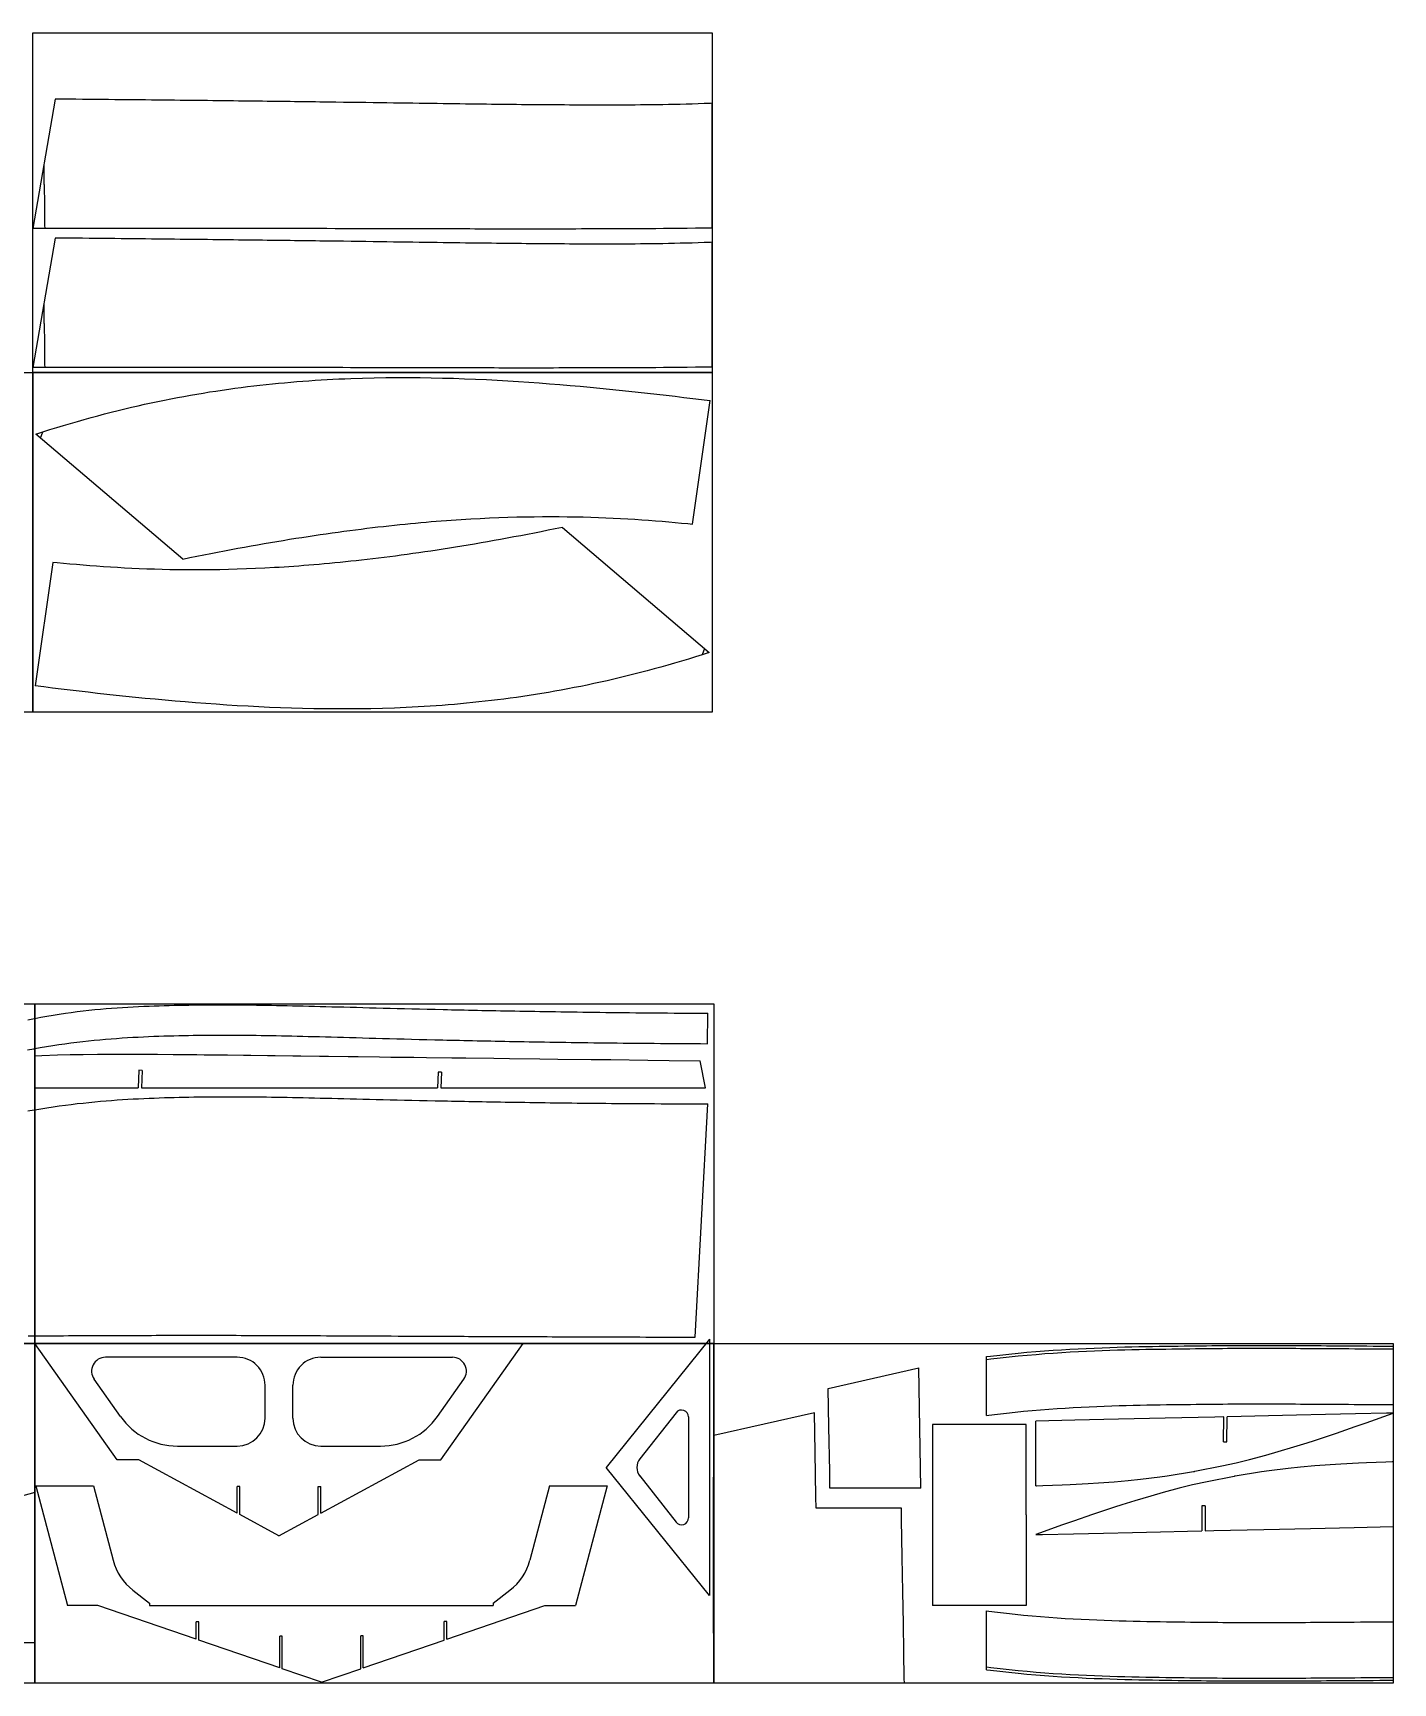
# Model space of a CAD drawing. Extents: x -11388 to 5235, y -758 to 9868.
# Drawn here: x 349 to 5235, y 3941 to 9868 of the extents above; entities that cross this region are included whole.
import ezdxf

# ---------------------------------------------------------------- set-up
doc = ezdxf.new("R2010")
doc.units = 0
doc.header["$MEASUREMENT"] = 0
doc.layers.get('0').update_dxf_attribs({"linetype": 'CONTINUOUS'})
for name, color, linetype in [('1', 7, 'CONTINUOUS'), ('OUTLINE', 2, 'CONTINUOUS'), ('PLATE', 7, 'CONTINUOUS')]:
    doc.layers.add(name, color=color, linetype=linetype)

# ---------------------------------------------------------------- blocks, each defined once
blk = doc.blocks.new('*U8')
at = {"layer": 'PLATE', "color": 7, "linetype": 'Continuous'}
for p, q in [((355.3, 6380.9), (2795.3, 6380.9)), ((355.3, 5160.9), (355.3, 6380.9)), ((2795.3, 6380.9), (2795.3, 5160.9)), ((2795.3, 5160.9), (355.3, 5160.9))]:
    blk.add_line(p, q, dxfattribs=at)
blk = doc.blocks.new('*U9')
at = {"layer": 'PLATE', "color": 7, "linetype": 'Continuous'}
for p, q in [((349.2, 9868.1), (2789.2, 9868.1)), ((349.2, 8648.1), (349.2, 9868.1)), ((2789.2, 9868.1), (2789.2, 8648.1)), ((2789.2, 8648.1), (349.2, 8648.1))]:
    blk.add_line(p, q, dxfattribs=at)
blk = doc.blocks.new('*U10')
at = {"layer": 'PLATE', "color": 7, "linetype": 'Continuous'}
for p, q in [((349.2, 8648.1), (2789.2, 8648.1)), ((349.2, 7428.1), (349.2, 8648.1)), ((2789.2, 8648.1), (2789.2, 7428.1)), ((2789.2, 7428.1), (349.2, 7428.1))]:
    blk.add_line(p, q, dxfattribs=at)
blk = doc.blocks.new('*U11')
at = {"layer": 'PLATE', "color": 7, "linetype": 'Continuous'}
for p, q in [((-2084.7, 6380.9), (355.3, 6380.9)), ((-2084.7, 5160.9), (-2084.7, 6380.9)), ((355.3, 6380.9), (355.3, 5160.9)), ((355.3, 5160.9), (-2084.7, 5160.9))]:
    blk.add_line(p, q, dxfattribs=at)
blk = doc.blocks.new('*U15')
at = {"layer": 'PLATE', "color": 7, "linetype": 'Continuous'}
for p, q in [((-2090.8, 7428.1), (-2090.8, 8648.1)), ((-2090.8, 8648.1), (349.2, 8648.1)), ((349.2, 8648.1), (349.2, 7428.1)), ((349.2, 7428.1), (-2090.8, 7428.1))]:
    blk.add_line(p, q, dxfattribs=at)
blk = doc.blocks.new('*U18')
at = {"layer": 'PLATE', "color": 7, "linetype": 'Continuous'}
for p, q in [((2795.3, 3940.9), (2795.3, 5160.9)), ((2795.3, 5160.9), (5235.3, 5160.9)), ((5235.3, 5160.9), (5235.3, 3940.9)), ((5235.3, 3940.9), (2795.3, 3940.9))]:
    blk.add_line(p, q, dxfattribs=at)
blk = doc.blocks.new('*U19')
at = {"layer": 'PLATE', "color": 7, "linetype": 'Continuous'}
for p, q in [((355.3, 5160.9), (2795.3, 5160.9)), ((355.3, 3940.9), (355.3, 5160.9)), ((2795.3, 5160.9), (2795.3, 3940.9)), ((2795.3, 3940.9), (355.3, 3940.9))]:
    blk.add_line(p, q, dxfattribs=at)
blk = doc.blocks.new('*U21')
at = {"layer": 'PLATE', "color": 7, "linetype": 'Continuous'}
for p, q in [((-2084.7, 5160.9), (355.3, 5160.9)), ((-2084.7, 3940.9), (-2084.7, 5160.9)), ((355.3, 5160.9), (355.3, 3940.9)), ((355.3, 3940.9), (-2084.7, 3940.9))]:
    blk.add_line(p, q, dxfattribs=at)

msp = doc.modelspace()

# ---------------------------------------------------------------- linework, layer by layer
at = {"color": 7, "linetype": 'Continuous'}
for p, q in [((2789.2, 9167.4), (2789.2, 9615.5)), ((2789.2, 8668.1), (2789.2, 9116.3)), ((2718.5, 8103.9), (2781.8, 8547.6)), ((420, 7966.4), (356.6, 7522.7))]:
    msp.add_line(p, q, dxfattribs=at)
at = {"color": 7}
for points in [[(429.2, 9630.7), (349.2, 9166.3)], [(2789.2, 9615.5), (2783, 9615.3), (2760.8, 9614.4), (2738.8, 9613.7), (2717.1, 9613), (2695.6, 9612.4), (2674.3, 9611.8), (2653.4, 9611.3), (2632.6, 9610.9), (2612.1, 9610.6), (2591.8, 9610.2), (2571.7, 9610), (2551.9, 9609.7), (2532.2, 9609.6), (2512.8, 9609.4), (2493.5, 9609.3), (2474.5, 9609.2), (2455.6, 9609.1), (2436.9, 9609.1), (2418.4, 9609.1), (2400.1, 9609.1), (2382, 9609.1), (2364, 9609.1), (2346.2, 9609.1), (2328.5, 9609.2), (2311, 9609.2), (2293.5, 9609.3), (2276.1, 9609.4), (2258.8, 9609.5), (2241.6, 9609.6), (2224.4, 9609.7), (2207.2, 9609.8), (2190, 9609.9), (2172.8, 9610), (2155.6, 9610.2), (2138.4, 9610.3), (2121.1, 9610.5), (2103.7, 9610.6), (2086.2, 9610.8), (2068.6, 9611), (2050.8, 9611.2), (2033, 9611.4), (2014.9, 9611.6), (1996.7, 9611.8), (1978.4, 9612), (1959.8, 9612.3), (1940.9, 9612.5), (1921.9, 9612.8), (1902.5, 9613), (1883, 9613.3), (1863.1, 9613.5), (1842.9, 9613.8), (1822.4, 9614.1), (1801.5, 9614.4), (1780.3, 9614.7), (1758.7, 9615), (1736.8, 9615.3), (1714.4, 9615.6), (1691.6, 9615.9), (1668.4, 9616.2), (1644.7, 9616.6), (1620.6, 9616.9), (1596, 9617.2), (1570.8, 9617.6), (1545.2, 9617.9), (1519, 9618.3), (1492.3, 9618.7), (1465, 9619), (1437.1, 9619.4), (1408.6, 9619.8), (1379.5, 9620.2), (1364.7, 9620.4), (1349.8, 9620.6), (1334.7, 9620.7), (1319.4, 9620.9), (1304, 9621.1), (1288.4, 9621.3), (1272.6, 9621.5), (1256.6, 9621.7), (1240.5, 9621.9), (1224.2, 9622.1), (1207.8, 9622.3), (1191.1, 9622.6), (1174.3, 9622.8), (1157.2, 9623), (1140, 9623.2), (1122.6, 9623.4), (1105, 9623.6), (1087.2, 9623.8), (1069.3, 9624), (1051.1, 9624.2), (1032.7, 9624.4), (1014.1, 9624.6), (995.4, 9624.9), (976.4, 9625.1), (957.2, 9625.3), (937.8, 9625.5), (918.2, 9625.7), (898.4, 9625.9), (878.3, 9626.2), (858.1, 9626.4), (837.6, 9626.6), (816.9, 9626.8), (796, 9627), (774.8, 9627.3), (753.5, 9627.5), (731.9, 9627.7), (710, 9627.9), (688, 9628.2), (665.7, 9628.4), (643.1, 9628.6), (620.3, 9628.8), (597.3, 9629.1), (574.1, 9629.3), (550.6, 9629.5), (526.8, 9629.7), (502.8, 9630), (478.5, 9630.2), (454, 9630.4), (429.2, 9630.7)], [(2789.2, 9167.4), (2759.5, 9166.9), (2729.4, 9166.5), (2699.9, 9166.1), (2670.8, 9165.8), (2642.2, 9165.5), (2614.2, 9165.3), (2586.6, 9165.1), (2559.5, 9164.9), (2533, 9164.8), (2507.1, 9164.6), (2481.7, 9164.5), (2456.8, 9164.4), (2432.6, 9164.4), (2408.9, 9164.3), (2385.8, 9164.2), (2363.4, 9164.2), (2341.4, 9164.1), (2320, 9164.1), (2299.1, 9164), (2278.6, 9164), (2258.5, 9163.9), (2238.9, 9163.9), (2219.6, 9163.9), (2200.6, 9163.9), (2182, 9163.9), (2163.6, 9163.8), (2145.5, 9163.8), (2127.6, 9163.8), (2109.9, 9163.8), (2092.3, 9163.8), (2074.9, 9163.9), (2057.6, 9163.9), (2040.3, 9163.9), (2023.1, 9163.9), (2005.8, 9163.9), (1988.6, 9163.9), (1971.3, 9164), (1953.9, 9164), (1936.4, 9164), (1918.8, 9164.1), (1901, 9164.1), (1883, 9164.1), (1864.8, 9164.2), (1846.3, 9164.2), (1827.5, 9164.3), (1808.4, 9164.3), (1788.9, 9164.4), (1769.1, 9164.4), (1748.8, 9164.5), (1728.1, 9164.5), (1706.9, 9164.6), (1685.3, 9164.6), (1663.1, 9164.7), (1640.3, 9164.8), (1617, 9164.8), (1593, 9164.9), (1568.4, 9164.9), (1543.1, 9165), (1517, 9165), (1490.3, 9165.1), (1462.8, 9165.2), (1434.4, 9165.2), (1405.3, 9165.3), (1390.4, 9165.3), (1375.3, 9165.3), (1359.9, 9165.4), (1344.4, 9165.4), (1328.6, 9165.4), (1312.6, 9165.5), (1296.3, 9165.5), (1279.8, 9165.5), (1263, 9165.5), (1246, 9165.6), (1228.8, 9165.6), (1211.3, 9165.6), (1193.5, 9165.7), (1175.5, 9165.7), (1157.2, 9165.7), (1138.6, 9165.7), (1119.8, 9165.8), (1100.6, 9165.8), (1081.2, 9165.8), (1061.5, 9165.8), (1041.5, 9165.9), (1021.3, 9165.9), (1000.7, 9165.9), (979.8, 9165.9), (958.6, 9166), (937.2, 9166), (915.4, 9166), (893.2, 9166), (870.8, 9166), (848.1, 9166.1), (825, 9166.1), (801.6, 9166.1), (777.8, 9166.1), (753.7, 9166.1), (729.3, 9166.1), (704.5, 9166.2), (679.4, 9166.2), (653.9, 9166.2), (628.1, 9166.2), (601.9, 9166.2), (575.3, 9166.2), (548.4, 9166.2), (521.1, 9166.3), (493.4, 9166.3), (465.3, 9166.3), (436.9, 9166.3), (408, 9166.3), (378.8, 9166.3), (349.2, 9166.3)], [(429.2, 9131.4), (349.2, 8667)], [(2789.2, 9116.3), (2783, 9116), (2760.8, 9115.2), (2738.8, 9114.4), (2717.1, 9113.7), (2695.6, 9113.1), (2674.3, 9112.6), (2653.4, 9112.1), (2632.6, 9111.7), (2612.1, 9111.3), (2591.8, 9111), (2571.7, 9110.7), (2551.9, 9110.5), (2532.2, 9110.3), (2512.8, 9110.1), (2493.5, 9110), (2474.5, 9109.9), (2455.6, 9109.9), (2436.9, 9109.8), (2418.4, 9109.8), (2400.1, 9109.8), (2382, 9109.8), (2364, 9109.8), (2346.2, 9109.9), (2328.5, 9109.9), (2311, 9110), (2293.5, 9110), (2276.1, 9110.1), (2258.8, 9110.2), (2241.6, 9110.3), (2224.4, 9110.4), (2207.2, 9110.5), (2190, 9110.6), (2172.8, 9110.8), (2155.6, 9110.9), (2138.4, 9111.1), (2121.1, 9111.2), (2103.7, 9111.4), (2086.2, 9111.6), (2068.6, 9111.7), (2050.8, 9111.9), (2033, 9112.1), (2014.9, 9112.3), (1996.7, 9112.6), (1978.4, 9112.8), (1959.8, 9113), (1940.9, 9113.2), (1921.9, 9113.5), (1902.5, 9113.7), (1883, 9114), (1863.1, 9114.3), (1842.9, 9114.5), (1822.4, 9114.8), (1801.5, 9115.1), (1780.3, 9115.4), (1758.7, 9115.7), (1736.8, 9116), (1714.4, 9116.3), (1691.6, 9116.6), (1668.4, 9117), (1644.7, 9117.3), (1620.6, 9117.6), (1596, 9118), (1570.8, 9118.3), (1545.2, 9118.7), (1519, 9119), (1492.3, 9119.4), (1465, 9119.8), (1437.1, 9120.1), (1408.6, 9120.5), (1379.5, 9120.9), (1364.7, 9121.1), (1349.8, 9121.3), (1334.7, 9121.5), (1319.4, 9121.7), (1304, 9121.9), (1288.4, 9122.1), (1272.6, 9122.3), (1256.6, 9122.5), (1240.5, 9122.7), (1224.2, 9122.9), (1207.8, 9123.1), (1191.1, 9123.3), (1174.3, 9123.5), (1157.2, 9123.7), (1140, 9123.9), (1122.6, 9124.1), (1105, 9124.3), (1087.2, 9124.5), (1069.3, 9124.7), (1051.1, 9125), (1032.7, 9125.2), (1014.1, 9125.4), (995.4, 9125.6), (976.4, 9125.8), (957.2, 9126), (937.8, 9126.2), (918.2, 9126.5), (898.4, 9126.7), (878.3, 9126.9), (858.1, 9127.1), (837.6, 9127.3), (816.9, 9127.6), (796, 9127.8), (774.8, 9128), (753.5, 9128.2), (731.9, 9128.4), (710, 9128.7), (688, 9128.9), (665.7, 9129.1), (643.1, 9129.3), (620.3, 9129.6), (597.3, 9129.8), (574.1, 9130), (550.6, 9130.3), (526.8, 9130.5), (502.8, 9130.7), (478.5, 9130.9), (454, 9131.2), (429.2, 9131.4)], [(2789.2, 8668.1), (2759.5, 8667.6), (2729.4, 8667.2), (2699.9, 8666.9), (2670.8, 8666.5), (2642.2, 8666.3), (2614.2, 8666), (2586.6, 8665.8), (2559.5, 8665.6), (2533, 8665.5), (2507.1, 8665.4), (2481.7, 8665.3), (2456.8, 8665.2), (2432.6, 8665.1), (2408.9, 8665), (2385.8, 8665), (2363.4, 8664.9), (2341.4, 8664.8), (2320, 8664.8), (2299.1, 8664.8), (2278.6, 8664.7), (2258.5, 8664.7), (2238.9, 8664.7), (2219.6, 8664.6), (2200.6, 8664.6), (2182, 8664.6), (2163.6, 8664.6), (2145.5, 8664.6), (2127.6, 8664.6), (2109.9, 8664.6), (2092.3, 8664.6), (2074.9, 8664.6), (2057.6, 8664.6), (2040.3, 8664.6), (2023.1, 8664.6), (2005.8, 8664.7), (1988.6, 8664.7), (1971.3, 8664.7), (1953.9, 8664.7), (1936.4, 8664.8), (1918.8, 8664.8), (1901, 8664.8), (1883, 8664.9), (1864.8, 8664.9), (1846.3, 8665), (1827.5, 8665), (1808.4, 8665.1), (1788.9, 8665.1), (1769.1, 8665.2), (1748.8, 8665.2), (1728.1, 8665.3), (1706.9, 8665.3), (1685.3, 8665.4), (1663.1, 8665.4), (1640.3, 8665.5), (1617, 8665.5), (1593, 8665.6), (1568.4, 8665.7), (1543.1, 8665.7), (1517, 8665.8), (1490.3, 8665.8), (1462.8, 8665.9), (1434.4, 8666), (1405.3, 8666), (1390.4, 8666.1), (1375.3, 8666.1), (1359.9, 8666.1), (1344.4, 8666.1), (1328.6, 8666.2), (1312.6, 8666.2), (1296.3, 8666.2), (1279.8, 8666.3), (1263, 8666.3), (1246, 8666.3), (1228.8, 8666.3), (1211.3, 8666.4), (1193.5, 8666.4), (1175.5, 8666.4), (1157.2, 8666.4), (1138.6, 8666.5), (1119.8, 8666.5), (1100.6, 8666.5), (1081.2, 8666.5), (1061.5, 8666.6), (1041.5, 8666.6), (1021.3, 8666.6), (1000.7, 8666.6), (979.8, 8666.7), (958.6, 8666.7), (937.2, 8666.7), (915.4, 8666.7), (893.2, 8666.8), (870.8, 8666.8), (848.1, 8666.8), (825, 8666.8), (801.6, 8666.8), (777.8, 8666.8), (753.7, 8666.9), (729.3, 8666.9), (704.5, 8666.9), (679.4, 8666.9), (653.9, 8666.9), (628.1, 8666.9), (601.9, 8667), (575.3, 8667), (548.4, 8667), (521.1, 8667), (493.4, 8667), (465.3, 8667), (436.9, 8667), (408, 8667), (378.8, 8667), (349.2, 8667)], [(359.4, 8427.4), (384.5, 8435.5), (409.6, 8443.4), (434.5, 8451.1), (459.3, 8458.6), (484, 8465.9), (508.7, 8473.1), (533.3, 8480), (557.7, 8486.8), (582.1, 8493.3), (606.4, 8499.7), (630.6, 8505.9), (654.7, 8512), (678.8, 8517.8), (702.7, 8523.5), (726.6, 8529), (750.4, 8534.3), (774.1, 8539.4), (797.7, 8544.4), (821.2, 8549.2), (844.7, 8553.9), (868.1, 8558.4), (891.4, 8562.7), (914.6, 8566.9), (937.7, 8570.9), (960.8, 8574.8), (983.7, 8578.5), (1006.6, 8582), (1029.4, 8585.4), (1052.2, 8588.7), (1074.8, 8591.8), (1097.4, 8594.8), (1119.9, 8597.7), (1142.3, 8600.4), (1164.7, 8602.9), (1187, 8605.4), (1209.2, 8607.7), (1231.3, 8609.9), (1253.3, 8612), (1275.3, 8613.9), (1297.2, 8615.7), (1319, 8617.4), (1340.8, 8619), (1362.4, 8620.5), (1384, 8621.8), (1405.5, 8623.1), (1427, 8624.3), (1448.4, 8625.3), (1469.7, 8626.2), (1490.9, 8627.1), (1533.1, 8628.5), (1575, 8629.5), (1616.7, 8630.2), (1658, 8630.5), (1699.1, 8630.5), (1739.8, 8630.2), (1780.3, 8629.6), (1820.4, 8628.7), (1860.3, 8627.6), (1899.9, 8626.3), (1939.1, 8624.7), (1978.1, 8622.8), (2016.8, 8620.8), (2055.1, 8618.6), (2093.1, 8616.3), (2130.9, 8613.7), (2168.3, 8611), (2205.4, 8608.2), (2242.1, 8605.2), (2278.6, 8602.2), (2314.6, 8599), (2350.4, 8595.7), (2385.8, 8592.3), (2420.9, 8588.8), (2455.6, 8585.3), (2489.9, 8581.7), (2523.8, 8578.1), (2557.4, 8574.4), (2590.6, 8570.6), (2623.4, 8566.8), (2655.8, 8563), (2687.7, 8559.2), (2719.3, 8555.4), (2750.4, 8551.5), (2781.1, 8547.7), (2781.8, 8547.6)], [(887.4, 7978.2), (359.4, 8427.4)], [(887.4, 7978.2), (912.8, 7983.5), (938, 7988.6), (963.1, 7993.6), (987.9, 7998.5), (1012.5, 8003.3), (1037, 8008), (1061.2, 8012.6), (1085.3, 8017.1), (1109.2, 8021.5), (1132.8, 8025.8), (1156.3, 8029.9), (1179.6, 8034), (1202.7, 8038), (1225.7, 8041.9), (1248.4, 8045.6), (1271, 8049.3), (1293.4, 8052.9), (1315.6, 8056.4), (1337.6, 8059.8), (1359.5, 8063.1), (1381.2, 8066.3), (1402.7, 8069.4), (1424, 8072.5), (1445.2, 8075.4), (1466.1, 8078.3), (1487, 8081), (1507.6, 8083.7), (1528.1, 8086.3), (1548.4, 8088.8), (1568.6, 8091.2), (1588.6, 8093.6), (1608.4, 8095.9), (1628.1, 8098), (1647.6, 8100.1), (1666.9, 8102.2), (1686.1, 8104.1), (1705.1, 8106), (1724, 8107.8), (1742.8, 8109.5), (1761.3, 8111.1), (1779.8, 8112.7), (1798, 8114.2), (1816.2, 8115.6), (1834.2, 8117), (1852, 8118.3), (1869.7, 8119.5), (1887.2, 8120.6), (1904.6, 8121.7), (1921.9, 8122.7), (1956, 8124.6), (1989.6, 8126.2), (2022.6, 8127.5), (2055.1, 8128.6), (2087.1, 8129.5), (2118.5, 8130.2), (2149.5, 8130.6), (2180, 8130.9), (2210, 8131), (2239.5, 8130.9), (2268.6, 8130.6), (2297.3, 8130.1), (2325.5, 8129.5), (2353.2, 8128.7), (2380.6, 8127.7), (2407.5, 8126.7), (2434, 8125.5), (2460.2, 8124.1), (2485.9, 8122.7), (2511.3, 8121.1), (2536.4, 8119.5), (2561, 8117.7), (2585.4, 8115.9), (2609.4, 8114), (2633, 8112), (2656.4, 8109.9), (2679.4, 8107.8), (2702.2, 8105.6), (2718.5, 8103.9)], [(2251, 8092.1), (2225.6, 8086.9), (2200.4, 8081.7), (2175.4, 8076.7), (2150.5, 8071.8), (2125.9, 8067), (2101.4, 8062.3), (2077.2, 8057.7), (2053.1, 8053.2), (2029.3, 8048.8), (2005.6, 8044.6), (1982.1, 8040.4), (1958.8, 8036.3), (1935.7, 8032.3), (1912.7, 8028.4), (1890, 8024.7), (1867.4, 8021), (1845, 8017.4), (1822.8, 8013.9), (1800.8, 8010.5), (1778.9, 8007.2), (1757.3, 8004), (1735.8, 8000.9), (1714.4, 7997.8), (1693.3, 7994.9), (1672.3, 7992), (1651.5, 7989.3), (1630.8, 7986.6), (1610.3, 7984), (1590, 7981.5), (1569.9, 7979.1), (1549.9, 7976.7), (1530, 7974.5), (1510.4, 7972.3), (1490.9, 7970.2), (1471.5, 7968.1), (1452.3, 7966.2), (1433.3, 7964.3), (1414.4, 7962.5), (1395.7, 7960.8), (1377.1, 7959.2), (1358.7, 7957.6), (1340.4, 7956.1), (1322.3, 7954.7), (1304.3, 7953.3), (1286.4, 7952.1), (1268.7, 7950.8), (1251.2, 7949.7), (1233.8, 7948.6), (1216.5, 7947.6), (1182.4, 7945.7), (1148.9, 7944.2), (1115.8, 7942.8), (1083.3, 7941.7), (1051.4, 7940.8), (1019.9, 7940.1), (988.9, 7939.7), (958.4, 7939.4), (928.4, 7939.3), (898.9, 7939.5), (869.8, 7939.8), (841.2, 7940.2), (813, 7940.9), (785.2, 7941.6), (757.9, 7942.6), (730.9, 7943.6), (704.4, 7944.8), (678.3, 7946.2), (652.5, 7947.6), (627.1, 7949.2), (602.1, 7950.8), (577.4, 7952.6), (553.1, 7954.4), (529.1, 7956.3), (505.4, 7958.3), (482.1, 7960.4), (459, 7962.5), (436.3, 7964.7), (420, 7966.4)], [(2251, 8092.1), (2779, 7642.9)], [(2779, 7642.9), (2753.9, 7634.8), (2728.9, 7626.9), (2703.9, 7619.2), (2679.1, 7611.7), (2654.4, 7604.4), (2629.7, 7597.2), (2605.2, 7590.3), (2580.7, 7583.5), (2556.3, 7577), (2532, 7570.6), (2507.8, 7564.4), (2483.7, 7558.3), (2459.7, 7552.5), (2435.7, 7546.8), (2411.8, 7541.3), (2388, 7536), (2364.3, 7530.9), (2340.7, 7525.9), (2317.2, 7521.1), (2293.7, 7516.4), (2270.4, 7511.9), (2247.1, 7507.6), (2223.9, 7503.4), (2200.7, 7499.4), (2177.7, 7495.6), (2154.7, 7491.8), (2131.8, 7488.3), (2109, 7484.9), (2086.3, 7481.6), (2063.6, 7478.5), (2041, 7475.5), (2018.5, 7472.7), (1996.1, 7469.9), (1973.7, 7467.4), (1951.5, 7464.9), (1929.3, 7462.6), (1907.1, 7460.4), (1885.1, 7458.4), (1863.1, 7456.4), (1841.2, 7454.6), (1819.4, 7452.9), (1797.7, 7451.3), (1776, 7449.8), (1754.4, 7448.5), (1732.9, 7447.2), (1711.4, 7446.1), (1690.1, 7445), (1668.8, 7444.1), (1647.5, 7443.2), (1605.3, 7441.8), (1563.4, 7440.8), (1521.7, 7440.1), (1480.4, 7439.8), (1439.4, 7439.8), (1398.6, 7440.1), (1358.1, 7440.7), (1318, 7441.6), (1278.1, 7442.7), (1238.6, 7444.1), (1199.3, 7445.6), (1160.3, 7447.5), (1121.7, 7449.5), (1083.3, 7451.7), (1045.3, 7454), (1007.6, 7456.6), (970.1, 7459.3), (933.1, 7462.1), (896.3, 7465.1), (859.9, 7468.2), (823.8, 7471.3), (788, 7474.6), (752.6, 7478), (717.6, 7481.5), (682.9, 7485), (648.5, 7488.6), (614.6, 7492.2), (581, 7495.9), (547.8, 7499.7), (515, 7503.5), (482.7, 7507.3), (450.7, 7511.1), (419.1, 7514.9), (388, 7518.8), (357.3, 7522.6), (356.6, 7522.7)], [(355.3, 6328.3), (376.9, 6332.4), (399.4, 6336.5), (421.6, 6340.3), (443.6, 6343.8), (465.4, 6347.1), (486.9, 6350.1), (508.2, 6352.9), (529.3, 6355.4), (550.2, 6357.8), (570.8, 6359.9), (591.2, 6361.9), (611.5, 6363.7), (631.5, 6365.3), (651.3, 6366.7), (670.9, 6368), (690.3, 6369.2), (709.5, 6370.2), (728.5, 6371.2), (747.4, 6372), (766, 6372.7), (784.5, 6373.4), (802.8, 6374), (821, 6374.5), (838.9, 6375), (856.7, 6375.4), (874.4, 6375.8), (892, 6376.1), (909.4, 6376.4), (926.8, 6376.6), (944.1, 6376.8), (961.3, 6377), (978.5, 6377.1), (995.7, 6377.2), (1012.9, 6377.2), (1030.1, 6377.2), (1047.3, 6377.2), (1064.6, 6377.1), (1081.9, 6377), (1099.3, 6376.9), (1116.8, 6376.7), (1134.4, 6376.5), (1152.1, 6376.3), (1169.9, 6376), (1188, 6375.7), (1206.2, 6375.4), (1224.6, 6375.1), (1243.2, 6374.7), (1262, 6374.3), (1281, 6373.9), (1300.4, 6373.4), (1319.9, 6373), (1339.8, 6372.5), (1360, 6372), (1380.5, 6371.5), (1401.4, 6371), (1422.6, 6370.4), (1444.1, 6369.8), (1466.1, 6369.3), (1488.4, 6368.7), (1511.2, 6368.1), (1534.4, 6367.4), (1558.1, 6366.8), (1582.2, 6366.2), (1606.9, 6365.5), (1632, 6364.9), (1657.6, 6364.2), (1683.8, 6363.6), (1710.5, 6362.9), (1737.8, 6362.2), (1765.7, 6361.6), (1794.2, 6360.9), (1823.3, 6360.2), (1838, 6359.9), (1853, 6359.6), (1868.1, 6359.2), (1883.4, 6358.9), (1898.8, 6358.6), (1914.4, 6358.2), (1930.2, 6357.9), (1946.1, 6357.6), (1962.2, 6357.2), (1978.5, 6356.9), (1995, 6356.6), (2011.7, 6356.3), (2028.5, 6356), (2045.5, 6355.6), (2062.7, 6355.3), (2080.1, 6355), (2097.7, 6354.7), (2115.5, 6354.4), (2133.5, 6354.1), (2151.6, 6353.8), (2170, 6353.5), (2188.6, 6353.2), (2207.4, 6352.9), (2226.3, 6352.6), (2245.5, 6352.3), (2264.9, 6352), (2284.5, 6351.7), (2304.4, 6351.5), (2324.4, 6351.2), (2344.7, 6350.9), (2365.1, 6350.6), (2385.8, 6350.4), (2406.7, 6350.1), (2427.9, 6349.9), (2449.3, 6349.6), (2470.9, 6349.4), (2492.7, 6349.1), (2514.8, 6348.9), (2537.1, 6348.7), (2559.6, 6348.5), (2582.4, 6348.2), (2605.4, 6348), (2628.7, 6347.8), (2652.2, 6347.6), (2675.9, 6347.4), (2699.9, 6347.2), (2724.2, 6347.1), (2748.7, 6346.9), (2773.5, 6346.7)], [(2771.9, 6237.4), (2773.5, 6346.7)], [(331.2, 6323.4), (354.2, 6328.1), (355.3, 6328.3)], [(355.3, 6219.9), (375.4, 6223.5), (397.8, 6227.3), (420.1, 6230.9), (442.1, 6234.2), (463.8, 6237.3), (485.4, 6240.2), (506.7, 6242.9), (527.7, 6245.4), (548.6, 6247.7), (569.2, 6249.8), (589.7, 6251.8), (609.9, 6253.6), (629.9, 6255.2), (649.7, 6256.7), (669.3, 6258.1), (688.7, 6259.3), (707.9, 6260.4), (727, 6261.4), (745.8, 6262.4), (764.5, 6263.2), (783, 6263.9), (801.3, 6264.6), (819.4, 6265.2), (837.4, 6265.7), (855.2, 6266.2), (872.9, 6266.7), (890.4, 6267.1), (907.9, 6267.4), (925.2, 6267.7), (942.5, 6268), (959.8, 6268.2), (977, 6268.3), (994.2, 6268.4), (1011.3, 6268.5), (1028.5, 6268.5), (1045.7, 6268.5), (1063, 6268.5), (1080.3, 6268.4), (1097.7, 6268.3), (1115.2, 6268.1), (1132.8, 6267.9), (1150.5, 6267.7), (1168.4, 6267.4), (1186.4, 6267.1), (1204.6, 6266.8), (1223, 6266.4), (1241.6, 6266.1), (1260.4, 6265.7), (1279.5, 6265.2), (1298.8, 6264.8), (1318.4, 6264.3), (1338.3, 6263.8), (1358.5, 6263.3), (1379, 6262.7), (1399.8, 6262.2), (1421, 6261.6), (1442.6, 6261), (1464.5, 6260.4), (1486.9, 6259.8), (1509.7, 6259.1), (1532.9, 6258.5), (1556.6, 6257.8), (1580.7, 6257.2), (1605.3, 6256.5), (1630.4, 6255.8), (1656.1, 6255.1), (1682.3, 6254.4), (1709, 6253.7), (1736.3, 6253), (1764.1, 6252.3), (1792.6, 6251.6), (1821.7, 6250.9), (1836.5, 6250.6), (1851.4, 6250.2), (1866.5, 6249.9), (1881.8, 6249.6), (1897.2, 6249.2), (1912.8, 6248.9), (1928.6, 6248.5), (1944.6, 6248.2), (1960.7, 6247.8), (1977, 6247.5), (1993.5, 6247.2), (2010.1, 6246.8), (2026.9, 6246.5), (2044, 6246.2), (2061.2, 6245.9), (2078.6, 6245.5), (2096.2, 6245.2), (2113.9, 6244.9), (2131.9, 6244.6), (2150.1, 6244.3), (2168.5, 6244), (2187, 6243.7), (2205.8, 6243.4), (2224.8, 6243.1), (2244, 6242.8), (2263.4, 6242.5), (2283, 6242.2), (2302.8, 6242), (2322.8, 6241.7), (2343.1, 6241.4), (2363.6, 6241.1), (2384.3, 6240.9), (2405.2, 6240.6), (2426.3, 6240.4), (2447.7, 6240.1), (2469.3, 6239.9), (2491.1, 6239.7), (2513.2, 6239.5), (2535.5, 6239.2), (2558, 6239), (2580.8, 6238.8), (2603.8, 6238.6), (2627.1, 6238.4), (2650.6, 6238.2), (2674.4, 6238.1), (2698.4, 6237.9), (2722.6, 6237.7), (2747.2, 6237.6), (2771.9, 6237.4)], [(329.7, 6215.1), (352.6, 6219.4), (355.3, 6219.9)], [(355.3, 6194), (380.4, 6195.1), (436.8, 6197.1), (483, 6198.3), (529.4, 6199.2), (581.1, 6199.9), (620.3, 6200.1), (675.2, 6200.2), (709.4, 6200.1), (765.9, 6199.8), (796.5, 6199.6), (853.3, 6199), (881.4, 6198.7), (938.1, 6198.1), (964.7, 6197.8), (1021.6, 6197.2), (1047.7, 6196.9), (1105.7, 6196.2), (1132.1, 6195.9), (1192.1, 6195.1), (1219.7, 6194.8), (1282.4, 6194), (1312, 6193.6), (1378.5, 6192.8), (1410.7, 6192.4), (1481.9, 6191.5), (1517.7, 6191), (1594.5, 6190.1), (1634.6, 6189.6), (1718, 6188.5), (1763, 6188), (1854, 6186.9), (1904.7, 6186.3), (2004.4, 6185.1), (2061.3, 6184.4), (2170.7, 6183.1), (2234.2, 6182.3), (2354.9, 6180.9), (2425.1, 6180.1), (2558.5, 6178.5), (2635.2, 6177.6), (2746.2, 6176.3)], [(729.3, 6141.9), (727.6, 6079.2)], [(741.3, 6141.6), (739.6, 6079.2)], [(1804.5, 6135.6), (1803, 6079.2)], [(1816.5, 6135.3), (1815, 6079.2)], [(355.3, 6000), (376.8, 6003.6), (399.3, 6007.3), (421.6, 6010.6), (443.6, 6013.8), (465.4, 6016.7), (486.9, 6019.5), (508.3, 6022.1), (529.4, 6024.4), (550.2, 6026.6), (570.9, 6028.7), (591.3, 6030.5), (611.5, 6032.3), (631.6, 6033.8), (651.4, 6035.3), (671, 6036.6), (690.4, 6037.8), (709.6, 6038.9), (728.6, 6039.9), (747.5, 6040.8), (766.1, 6041.6), (784.6, 6042.3), (802.9, 6043), (821.1, 6043.6), (839, 6044.1), (856.8, 6044.6), (874.5, 6045.1), (892.1, 6045.5), (909.5, 6045.8), (926.9, 6046.1), (944.2, 6046.4), (961.4, 6046.6), (978.6, 6046.8), (995.8, 6047), (1013, 6047.1), (1030.2, 6047.1), (1047.4, 6047.1), (1064.7, 6047.1), (1082, 6047.1), (1099.4, 6047), (1116.9, 6046.9), (1134.5, 6046.7), (1152.2, 6046.5), (1170.1, 6046.3), (1188.1, 6046.1), (1206.3, 6045.8), (1224.7, 6045.5), (1243.3, 6045.2), (1262.1, 6044.8), (1281.2, 6044.4), (1300.5, 6044), (1320.1, 6043.6), (1340, 6043.2), (1360.2, 6042.7), (1380.7, 6042.2), (1401.5, 6041.8), (1422.7, 6041.2), (1444.3, 6040.7), (1466.2, 6040.2), (1488.6, 6039.6), (1511.4, 6039.1), (1534.6, 6038.5), (1558.3, 6037.9), (1582.4, 6037.3), (1607, 6036.7), (1632.2, 6036.2), (1657.8, 6035.5), (1684, 6034.9), (1710.7, 6034.3), (1738, 6033.7), (1765.9, 6033.1), (1794.3, 6032.5), (1823.4, 6031.9), (1838.2, 6031.6), (1853.2, 6031.3), (1868.3, 6031), (1883.5, 6030.7), (1899, 6030.4), (1914.6, 6030.1), (1930.4, 6029.8), (1946.3, 6029.5), (1962.4, 6029.3), (1978.7, 6029), (1995.2, 6028.7), (2011.8, 6028.4), (2028.7, 6028.1), (2045.7, 6027.9), (2062.9, 6027.6), (2080.3, 6027.3), (2097.9, 6027), (2115.7, 6026.8), (2133.7, 6026.5), (2151.8, 6026.3), (2170.2, 6026), (2188.8, 6025.8), (2207.6, 6025.5), (2226.5, 6025.3), (2245.7, 6025.1), (2265.1, 6024.8), (2284.7, 6024.6), (2304.6, 6024.4), (2324.6, 6024.2), (2344.9, 6024), (2365.3, 6023.8), (2386, 6023.6), (2406.9, 6023.4), (2428.1, 6023.2), (2449.5, 6023), (2471.1, 6022.8), (2492.9, 6022.7), (2515, 6022.5), (2537.3, 6022.4), (2559.8, 6022.2), (2582.6, 6022.1), (2605.6, 6021.9), (2628.9, 6021.8), (2652.4, 6021.7), (2676.1, 6021.6), (2700.2, 6021.5), (2724.4, 6021.4), (2748.9, 6021.3), (2773.7, 6021.2)], [(331, 5995.7), (354, 5999.8), (355.3, 6000)], [(2728.3, 5183.2), (2773.7, 6021.2)], [(332, 5188.4), (350.2, 5188.4), (355.3, 5188.4)], [(355.3, 5188.4), (368.4, 5188.4), (386.5, 5188.4), (404.6, 5188.5), (422.7, 5188.5), (440.7, 5188.6), (458.8, 5188.6), (476.7, 5188.7), (494.6, 5188.7), (512.5, 5188.8), (530.4, 5188.9), (548.2, 5188.9), (565.9, 5189), (583.6, 5189.1), (601.3, 5189.2), (618.9, 5189.2), (636.4, 5189.3), (653.9, 5189.4), (671.4, 5189.5), (688.8, 5189.5), (706.2, 5189.6), (723.5, 5189.7), (740.7, 5189.7), (757.9, 5189.8), (775, 5189.8), (792.1, 5189.9), (809.1, 5189.9), (826, 5190), (842.9, 5190), (859.7, 5190), (876.5, 5190.1), (893.3, 5190.1), (910, 5190.1), (926.8, 5190.1), (943.6, 5190.1), (960.4, 5190.1), (977.2, 5190.1), (994.1, 5190), (1011, 5190), (1028, 5190), (1045.1, 5190), (1062.3, 5189.9), (1079.6, 5189.9), (1097.1, 5189.8), (1114.7, 5189.8), (1132.4, 5189.7), (1150.3, 5189.7), (1168.4, 5189.6), (1186.6, 5189.6), (1205.1, 5189.5), (1223.7, 5189.4), (1242.6, 5189.3), (1261.8, 5189.3), (1281.2, 5189.2), (1300.8, 5189.1), (1320.7, 5189), (1340.9, 5188.9), (1361.4, 5188.8), (1382.3, 5188.7), (1403.4, 5188.6), (1424.9, 5188.5), (1446.7, 5188.4), (1468.9, 5188.3), (1491.5, 5188.2), (1514.5, 5188.1), (1537.8, 5188), (1561.6, 5187.9), (1585.8, 5187.7), (1610.5, 5187.6), (1635.6, 5187.5), (1661.1, 5187.4), (1687.1, 5187.3), (1713.7, 5187.1), (1740.7, 5187), (1768.2, 5186.9), (1796.3, 5186.8), (1824.9, 5186.6), (1839.4, 5186.6), (1854, 5186.5), (1868.8, 5186.4), (1883.7, 5186.4), (1898.8, 5186.3), (1914, 5186.2), (1929.4, 5186.2), (1944.9, 5186.1), (1960.6, 5186), (1976.4, 5186), (1992.4, 5185.9), (2008.5, 5185.8), (2024.8, 5185.8), (2041.2, 5185.7), (2057.8, 5185.6), (2074.5, 5185.6), (2091.5, 5185.5), (2108.6, 5185.4), (2125.8, 5185.3), (2143.2, 5185.3), (2160.8, 5185.2), (2178.6, 5185.1), (2196.5, 5185.1), (2214.6, 5185), (2232.9, 5184.9), (2251.3, 5184.9), (2270, 5184.8), (2288.8, 5184.7), (2307.8, 5184.6), (2327, 5184.6), (2346.3, 5184.5), (2365.9, 5184.4), (2385.6, 5184.4), (2405.6, 5184.3), (2425.7, 5184.2), (2446, 5184.2), (2466.5, 5184.1), (2487.2, 5184), (2508.1, 5183.9), (2529.2, 5183.9), (2550.5, 5183.8), (2572, 5183.7), (2593.7, 5183.7), (2615.6, 5183.6), (2637.7, 5183.5), (2660, 5183.4), (2682.6, 5183.4), (2705.3, 5183.3), (2728.3, 5183.2)], [(3774.6, 5113.2), (3789.5, 5115.1), (3822.7, 5119), (3855.6, 5122.5), (3888.1, 5125.8), (3920.3, 5128.8), (3952, 5131.5), (3983.3, 5133.9), (4014.2, 5136.2), (4044.7, 5138.2), (4074.7, 5140), (4104.3, 5141.6), (4133.4, 5143), (4162, 5144.3), (4190.1, 5145.4), (4217.7, 5146.3), (4244.7, 5147.2), (4271.3, 5147.9), (4297.3, 5148.5), (4322.7, 5149.1), (4347.5, 5149.6), (4371.8, 5150), (4395.5, 5150.4), (4418.5, 5150.7), (4441, 5151.1), (4463, 5151.4), (4484.4, 5151.7), (4505.4, 5151.9), (4525.8, 5152.2), (4545.9, 5152.4), (4565.6, 5152.6), (4584.9, 5152.8), (4603.8, 5152.9), (4622.5, 5153.1), (4640.8, 5153.2), (4659, 5153.3), (4676.9, 5153.4), (4694.6, 5153.4), (4712.2, 5153.5), (4729.6, 5153.5), (4747, 5153.5), (4764.2, 5153.5), (4781.5, 5153.5), (4798.7, 5153.5), (4816, 5153.5), (4833.3, 5153.4), (4850.6, 5153.4), (4868.1, 5153.3), (4885.8, 5153.2), (4903.6, 5153.1), (4921.6, 5153), (4939.8, 5152.9), (4958.3, 5152.8), (4977.1, 5152.7), (4996.2, 5152.5), (5015.7, 5152.4), (5035.5, 5152.3), (5055.8, 5152.1), (5076.5, 5152), (5097.7, 5151.8), (5119.3, 5151.7), (5141.5, 5151.5), (5164.3, 5151.4), (5187.6, 5151.2), (5211.6, 5151.1), (5235.3, 5150.9)], [(3774.6, 5103.2), (3790.7, 5105.2), (3823.8, 5109), (3856.7, 5112.6), (3889.1, 5115.8), (3921.2, 5118.8), (3952.8, 5121.5), (3984.1, 5124), (4014.9, 5126.2), (4045.3, 5128.2), (4075.3, 5130), (4104.8, 5131.6), (4133.8, 5133), (4162.4, 5134.3), (4190.5, 5135.4), (4218, 5136.3), (4245, 5137.2), (4271.5, 5137.9), (4297.5, 5138.5), (4322.9, 5139.1), (4347.7, 5139.6), (4372, 5140), (4395.6, 5140.4), (4418.7, 5140.7), (4441.2, 5141.1), (4463.1, 5141.4), (4484.5, 5141.7), (4505.5, 5141.9), (4526, 5142.2), (4546, 5142.4), (4565.7, 5142.6), (4584.9, 5142.8), (4603.9, 5142.9), (4622.5, 5143.1), (4640.9, 5143.2), (4659, 5143.3), (4676.9, 5143.4), (4694.6, 5143.4), (4712.2, 5143.5), (4729.6, 5143.5), (4747, 5143.5), (4764.2, 5143.5), (4781.5, 5143.5), (4798.7, 5143.5), (4815.9, 5143.5), (4833.2, 5143.4), (4850.6, 5143.4), (4868.1, 5143.3), (4885.7, 5143.2), (4903.5, 5143.1), (4921.5, 5143), (4939.8, 5142.9), (4958.3, 5142.8), (4977.1, 5142.7), (4996.2, 5142.5), (5015.6, 5142.4), (5035.5, 5142.3), (5055.7, 5142.1), (5076.4, 5142), (5097.6, 5141.8), (5119.3, 5141.7), (5141.5, 5141.5), (5164.2, 5141.4), (5187.6, 5141.2), (5211.5, 5141.1), (5235.3, 5140.9)], [(3774.6, 4901.5), (3782.7, 4902.6), (3814.6, 4906.6), (3846.1, 4910.3), (3877.4, 4913.6), (3908.3, 4916.8), (3938.9, 4919.6), (3969.2, 4922.2), (3999.1, 4924.5), (4028.7, 4926.7), (4057.9, 4928.6), (4086.7, 4930.3), (4115.1, 4931.9), (4143.1, 4933.2), (4170.7, 4934.4), (4197.9, 4935.5), (4224.6, 4936.4), (4250.9, 4937.3), (4276.7, 4938), (4302.1, 4938.6), (4327, 4939.1), (4351.4, 4939.6), (4375.4, 4940), (4398.8, 4940.4), (4421.8, 4940.8), (4444.1, 4941.1), (4465.9, 4941.4), (4487.1, 4941.7), (4507.9, 4941.9), (4528.2, 4942.2), (4548.1, 4942.4), (4567.6, 4942.6), (4586.7, 4942.8), (4605.5, 4942.9), (4623.9, 4943.1), (4642.1, 4943.2), (4660, 4943.3), (4677.8, 4943.4), (4695.3, 4943.4), (4712.7, 4943.5), (4729.9, 4943.5), (4747.1, 4943.5), (4764.2, 4943.5), (4781.3, 4943.5), (4798.3, 4943.5), (4815.4, 4943.5), (4832.6, 4943.4), (4849.9, 4943.4), (4867.2, 4943.3), (4884.8, 4943.2), (4902.5, 4943.1), (4920.4, 4943), (4938.6, 4942.9), (4957, 4942.8), (4975.7, 4942.7), (4994.8, 4942.6), (5014.2, 4942.4), (5034.1, 4942.3), (5054.3, 4942.1), (5075, 4942), (5096.2, 4941.8), (5117.9, 4941.7), (5140.1, 4941.5), (5162.9, 4941.4), (5186.2, 4941.2), (5210.2, 4941.1), (5234.9, 4940.9), (5235.3, 4940.9)], [(3952, 4649.6), (3954.7, 4649.7), (3977.5, 4650.3), (4046.7, 4652.7), (4075.7, 4653.9), (4139.6, 4657.3), (4177.4, 4659.8), (4233.4, 4664.1), (4283.8, 4668.7), (4328.2, 4673.3), (4397.4, 4681.8), (4424.2, 4685.5), (4518.9, 4700.7), (4521.9, 4701.2), (4522.9, 4701.4), (4619.8, 4720.5), (4672, 4732.3), (4720, 4744.1), (4777.8, 4759.4), (4822.5, 4772), (4879.4, 4789), (4926.6, 4803.7), (4953.1, 4812.2), (5032, 4838.5), (5099.7, 4861.8), (5139.3, 4875.9), (5235.3, 4910.6)], [(4626.6, 4807.4), (4627.1, 4896.9)], [(4638.6, 4807.4), (4639.1, 4897.1)], [(5235.3, 4734.9), (5232.5, 4734.9), (5209.8, 4734.3), (5140.6, 4731.9), (5111.5, 4730.6), (5047.7, 4727.2), (5009.8, 4724.7), (4953.9, 4720.5), (4903.4, 4715.9), (4859.1, 4711.2), (4789.8, 4702.8), (4763.1, 4699.1), (4668.3, 4683.9), (4665.3, 4683.4), (4664.3, 4683.2), (4567.5, 4664), (4515.2, 4652.2), (4467.2, 4640.4), (4409.4, 4625.1), (4364.7, 4612.5), (4307.8, 4595.6), (4260.6, 4580.9), (4234.2, 4572.3), (4155.2, 4546.1), (4087.6, 4522.7), (4047.9, 4508.7), (3952, 4474)], [(4548.6, 4577.2), (4548.2, 4487.4)], [(4560.6, 4577.1), (4560.2, 4487.7)], [(3774.6, 4200.3), (3782.7, 4199.2), (3814.6, 4195.2), (3846.1, 4191.5), (3877.4, 4188.2), (3908.3, 4185.1), (3938.9, 4182.2), (3969.2, 4179.6), (3999.1, 4177.3), (4028.7, 4175.1), (4057.9, 4173.2), (4086.7, 4171.5), (4115.1, 4170), (4143.1, 4168.6), (4170.7, 4167.4), (4197.9, 4166.3), (4224.6, 4165.4), (4250.9, 4164.6), (4276.7, 4163.8), (4302.1, 4163.2), (4327, 4162.7), (4351.4, 4162.2), (4375.4, 4161.8), (4398.8, 4161.4), (4421.8, 4161.1), (4444.1, 4160.7), (4465.9, 4160.4), (4487.1, 4160.1), (4507.9, 4159.9), (4528.2, 4159.6), (4548.1, 4159.4), (4567.6, 4159.2), (4586.7, 4159), (4605.5, 4158.9), (4623.9, 4158.7), (4642.1, 4158.6), (4660, 4158.5), (4677.8, 4158.4), (4695.3, 4158.4), (4712.7, 4158.3), (4729.9, 4158.3), (4747.1, 4158.3), (4764.2, 4158.3), (4781.3, 4158.3), (4798.3, 4158.3), (4815.4, 4158.3), (4832.6, 4158.4), (4849.9, 4158.5), (4867.2, 4158.5), (4884.8, 4158.6), (4902.5, 4158.7), (4920.4, 4158.8), (4938.6, 4158.9), (4957, 4159), (4975.7, 4159.1), (4994.8, 4159.3), (5014.2, 4159.4), (5034.1, 4159.5), (5054.3, 4159.7), (5075, 4159.8), (5096.2, 4160), (5117.9, 4160.1), (5140.1, 4160.3), (5162.9, 4160.4), (5186.2, 4160.6), (5210.2, 4160.8), (5234.9, 4160.9), (5235.3, 4160.9)], [(3774.6, 3998.7), (3790.7, 3996.6), (3823.8, 3992.8), (3856.7, 3989.2), (3889.1, 3986), (3921.2, 3983), (3952.8, 3980.3), (3984.1, 3977.8), (4014.9, 3975.6), (4045.3, 3973.6), (4075.3, 3971.8), (4104.8, 3970.2), (4133.8, 3968.8), (4162.4, 3967.5), (4190.5, 3966.4), (4218, 3965.5), (4245, 3964.6), (4271.5, 3963.9), (4297.5, 3963.3), (4322.9, 3962.7), (4347.7, 3962.3), (4372, 3961.8), (4395.6, 3961.4), (4418.7, 3961.1), (4441.2, 3960.7), (4463.1, 3960.4), (4484.5, 3960.1), (4505.5, 3959.9), (4526, 3959.6), (4546, 3959.4), (4565.7, 3959.2), (4584.9, 3959), (4603.9, 3958.9), (4622.5, 3958.8), (4640.9, 3958.6), (4659, 3958.5), (4676.9, 3958.4), (4694.6, 3958.4), (4712.2, 3958.3), (4729.6, 3958.3), (4747, 3958.3), (4764.2, 3958.3), (4781.5, 3958.3), (4798.7, 3958.3), (4815.9, 3958.3), (4833.2, 3958.4), (4850.6, 3958.5), (4868.1, 3958.5), (4885.7, 3958.6), (4903.5, 3958.7), (4921.5, 3958.8), (4939.8, 3958.9), (4958.3, 3959), (4977.1, 3959.1), (4996.2, 3959.3), (5015.6, 3959.4), (5035.5, 3959.5), (5055.7, 3959.7), (5076.4, 3959.8), (5097.6, 3960), (5119.3, 3960.1), (5141.5, 3960.3), (5164.2, 3960.4), (5187.6, 3960.6), (5211.5, 3960.8), (5235.3, 3960.9)], [(3774.6, 3988.6), (3789.5, 3986.7), (3822.7, 3982.9), (3855.6, 3979.3), (3888.1, 3976), (3920.3, 3973.1), (3952, 3970.3), (3983.3, 3967.9), (4014.2, 3965.6), (4044.7, 3963.6), (4074.7, 3961.8), (4104.3, 3960.2), (4133.4, 3958.8), (4162, 3957.6), (4190.1, 3956.5), (4217.7, 3955.5), (4244.7, 3954.6), (4271.3, 3953.9), (4297.3, 3953.3), (4322.7, 3952.7), (4347.5, 3952.3), (4371.8, 3951.8), (4395.5, 3951.4), (4418.5, 3951.1), (4441, 3950.7), (4463, 3950.4), (4484.4, 3950.1), (4505.4, 3949.9), (4525.8, 3949.6), (4545.9, 3949.4), (4565.6, 3949.2), (4584.9, 3949), (4603.8, 3948.9), (4622.5, 3948.8), (4640.8, 3948.6), (4659, 3948.5), (4676.9, 3948.4), (4694.6, 3948.4), (4712.2, 3948.3), (4729.6, 3948.3), (4747, 3948.3), (4764.2, 3948.3), (4781.5, 3948.3), (4798.7, 3948.3), (4816, 3948.3), (4833.3, 3948.4), (4850.6, 3948.5), (4868.1, 3948.5), (4885.8, 3948.6), (4903.6, 3948.7), (4921.6, 3948.8), (4939.8, 3948.9), (4958.3, 3949), (4977.1, 3949.1), (4996.2, 3949.3), (5015.7, 3949.4), (5035.5, 3949.5), (5055.8, 3949.7), (5076.5, 3949.8), (5097.7, 3950), (5119.3, 3950.1), (5141.5, 3950.3), (5164.3, 3950.4), (5187.6, 3950.6), (5211.6, 3950.8), (5235.3, 3950.9)]]:
    msp.add_lwpolyline(points, dxfattribs=at)
at = {"layer": '1', "color": 7}
for p, q in [((376.2, 8413.1), (384.9, 8435.6)), ((2762.2, 7657.2), (2753.5, 7634.7))]:
    msp.add_line(p, q, dxfattribs=at)
for points in [[(392.5, 9166.3), (392.3, 9178.1), (391.3, 9243.7), (391.2, 9251.7), (390.1, 9321), (389.9, 9325.1), (388.9, 9396.7)], [(392.5, 8667), (392.3, 8678.9), (391.3, 8744.4), (391.2, 8752.4), (390.1, 8821.8), (389.9, 8825.9), (388.9, 8897.4)], [(355.3, 6079.2), (483.4, 6079.2), (612.1, 6079.2), (727.6, 6079.2)], [(739.6, 6079.2), (846.6, 6079.2), (954.6, 6079.2), (1060, 6079.2), (1166.6, 6079.2), (1278.2, 6079.2), (1398.5, 6079.2), (1531.2, 6079.2), (1680.2, 6079.2), (1803, 6079.2)], [(1815, 6079.2), (1849.1, 6079.2), (1942.2, 6079.2), (2041.7, 6079.2), (2148.1, 6079.2), (2261.8, 6079.2), (2383.3, 6079.2), (2513.1, 6079.2), (2651.6, 6079.2), (2765.5, 6079.2)], [(3539, 4640.8), (3531.7, 5072.8)], [(3212.4, 4640.8), (3211.4, 4700.4), (3208.6, 4861.6), (3206.3, 4998.9)], [(3162.6, 4569.2), (3161.9, 4609.1), (3159.1, 4770.2), (3156.7, 4911.8)], [(4627.1, 4896.9), (4595.6, 4896.2), (4416.3, 4892.1), (4248.6, 4888.4), (4091.9, 4884.8), (3952, 4881.7)], [(5235.3, 4910.6), (5211.3, 4910), (5100, 4907.5), (4992.4, 4905.1), (4888.2, 4902.7), (4787.4, 4900.5), (4689.9, 4898.3), (4639.1, 4897.1)], [(2795.3, 3940.9), (2795.1, 3979.7), (2794.8, 4070.7), (2794.6, 4167.3), (2794.5, 4269.8), (2794.4, 4378.5), (2794.4, 4493.8), (2794.5, 4616.1), (2794.7, 4745.7), (2795, 4829.6)], [(3479.9, 3940.9), (3479.6, 3956.5), (3478, 4051.2), (3476.3, 4154.9), (3474.3, 4268.4), (3472.2, 4392.4), (3469.9, 4528), (3469.2, 4569.2)], [(3952, 4474), (3975.9, 4474.5), (4087.2, 4477), (4194.9, 4479.5), (4299, 4481.8), (4399.8, 4484.1), (4497.3, 4486.3), (4548.2, 4487.4)], [(4560.2, 4487.7), (4591.6, 4488.4), (4770.9, 4492.4), (4938.6, 4496.2), (5095.3, 4499.7), (5235.3, 4502.9)]]:
    msp.add_lwpolyline(points, dxfattribs=at)
at = {"layer": 'OUTLINE', "color": 7, "linetype": 'Continuous'}
for p, q in [((42.6, 8648.1), (349.2, 8648.1)), ((349.2, 8323.1), (349.2, 8648.1)), ((349.2, 8323.1), (349.2, 7998.1)), ((2765.5, 6079.2), (2746.2, 6176.3)), ((741.3, 6141.6), (729.3, 6141.9)), ((1816.5, 6135.3), (1804.5, 6135.6)), ((651.3, 4742.1), (355.3, 5160.9)), ((1233, 5160.9), (355.3, 5160.9)), ((1233, 5160.9), (2110.8, 5160.9)), ((1814.8, 4742.1), (2110.8, 5160.9)), ((2779.1, 5175.9), (2408.9, 4715.3)), ((2779.1, 5175.9), (2779.1, 4254.7)), ((1083, 5110.9), (609.6, 5110.9)), ((1383, 5110.9), (1856.4, 5110.9)), ((3774.6, 4901.5), (3774.6, 5113.2)), ((5235.3, 5150.9), (5235.3, 4940.9)), ((3206.3, 4998.9), (3531.7, 5072.8)), ((663.7, 4897.8), (568.8, 5032.1)), ((1183, 4892.1), (1183, 5010.9)), ((1283, 4892.1), (1283, 5010.9)), ((1802.4, 4897.8), (1897.3, 5032.1)), ((2659.4, 4911.9), (2529.6, 4746.2)), ((2704.1, 4896.5), (2704.1, 4534.2)), ((3156.7, 4911.8), (2795, 4829.5)), ((3580.7, 4869.9), (3580.7, 4219.9)), ((3916.8, 4869.9), (3580.7, 4869.9)), ((3916.8, 4544.9), (3916.8, 4869.9)), ((3952, 4649.6), (3952, 4881.7)), ((4626.6, 4807.4), (4638.6, 4807.4)), ((729.7, 4742.1), (651.3, 4742.1)), ((1083, 4550.7), (729.7, 4742.1)), ((867.8, 4792.1), (1083, 4792.1)), ((1383, 4792.1), (1598.2, 4792.1)), ((1383, 4550.7), (1736.4, 4742.1)), ((1736.4, 4742.1), (1814.8, 4742.1)), ((2779.1, 4254.7), (2408.9, 4715.3)), ((2529.6, 4684.5), (2659.4, 4518.8)), ((5235.3, 4734.9), (5235.3, 4502.9)), ((355.3, 4625.2), (-454.1, 4401.6)), ((355.3, 4625.2), (355.3, 4085.2)), ((359.1, 4649.2), (472.9, 4219.2)), ((359.1, 4649.2), (566, 4649.2)), ((566, 4649.2), (636.8, 4381.7)), ((1083, 4550.7), (1083, 4647)), ((1092, 4647), (1083, 4647)), ((1092, 4545.8), (1092, 4647)), ((1374, 4545.8), (1374, 4647)), ((1374, 4647), (1383, 4647)), ((1383, 4550.7), (1383, 4647)), ((2205, 4649.2), (2134.3, 4381.7)), ((2205, 4649.2), (2411.9, 4649.2)), ((2411.9, 4649.2), (2298.2, 4219.2)), ((3539, 4640.8), (3212.4, 4640.8)), ((3469.2, 4569.2), (3162.6, 4569.2)), ((4560.6, 4577.1), (4548.6, 4577.2)), ((1233, 4469.4), (1092, 4545.8)), ((1233, 4469.4), (1374, 4545.8)), ((3916.8, 4544.9), (3916.8, 4219.9)), ((708.1, 4274.4), (768.1, 4228.2)), ((2003, 4228.2), (2062.9, 4274.4)), ((582.7, 4219.2), (472.9, 4219.2)), ((935.5, 4098), (582.7, 4219.2)), ((768.1, 4228.2), (768.1, 4219.2)), ((768.1, 4219.2), (2003, 4219.2)), ((1835.5, 4098), (2188.3, 4219.2)), ((2003, 4228.2), (2003, 4219.2)), ((2188.3, 4219.2), (2298.2, 4219.2)), ((3916.8, 4219.9), (3580.7, 4219.9)), ((935.5, 4098), (935.5, 4160.2)), ((944.5, 4160.2), (935.5, 4160.2)), ((944.5, 4094.9), (944.5, 4160.2)), ((1826.5, 4094.9), (1826.5, 4161.8)), ((1835.5, 4161.8), (1826.5, 4161.8)), ((1835.5, 4098), (1835.5, 4161.8)), ((3774.6, 3988.6), (3774.6, 4200.3)), ((5235.3, 4160.9), (5235.3, 3950.9)), ((1235.5, 3994.9), (944.5, 4094.9)), ((1235.5, 3994.9), (1235.5, 4108.6)), ((1244.5, 4108.6), (1235.5, 4108.6)), ((1244.5, 3991.8), (1244.5, 4108.6)), ((1526.5, 3991.8), (1526.5, 4110.2)), ((1535.5, 4110.2), (1526.5, 4110.2)), ((1535.5, 3994.9), (1535.5, 4110.2)), ((1535.5, 3994.9), (1826.5, 4094.9)), ((355.3, 4085.2), (85.3, 4085.2)), ((1385.5, 3943.4), (1244.5, 3991.8)), ((1385.5, 3943.4), (1526.5, 3991.8)), ((3479.9, 3940.9), (2795.3, 3940.9))]:
    msp.add_line(p, q, dxfattribs=at)
for centre, radius, start, end in [((609.6, 5060.9), 50, 90.00117, 215.25513), ((1083, 5010.9), 100, 0, 90.00117), ((1383, 5010.9), 100, 89.99883, 180), ((1856.4, 5060.9), 50, 324.74487, 89.99883), ((2679.1, 4896.5), 25, 0, 141.92556), ((867.8, 5042.1), 250, 215.25513, 270), ((1083, 4892.1), 100, 270, 0), ((1383, 4892.1), 100, 180, 270), ((1598.2, 5042.1), 250, 270, 324.74487), ((2568.9, 4715.3), 50, 141.92556, 218.07444), ((2679.1, 4534.2), 25, 218.07444, 0), ((830.1, 4432.8), 200, 194.81866, 232.40933), ((1940.9, 4432.8), 200, 307.59067, 345.18134)]:
    msp.add_arc(centre, radius, start, end, dxfattribs=at)

# ---------------------------------------------------------------- block references
at = {"layer": 'OUTLINE', "linetype": 'Continuous'}
for name in ['*U9', '*U15', '*U10', '*U11', '*U8', '*U21', '*U19', '*U18']:
    msp.add_blockref(name, (0, 0), dxfattribs=at)

doc.saveas('drawing.dxf')
